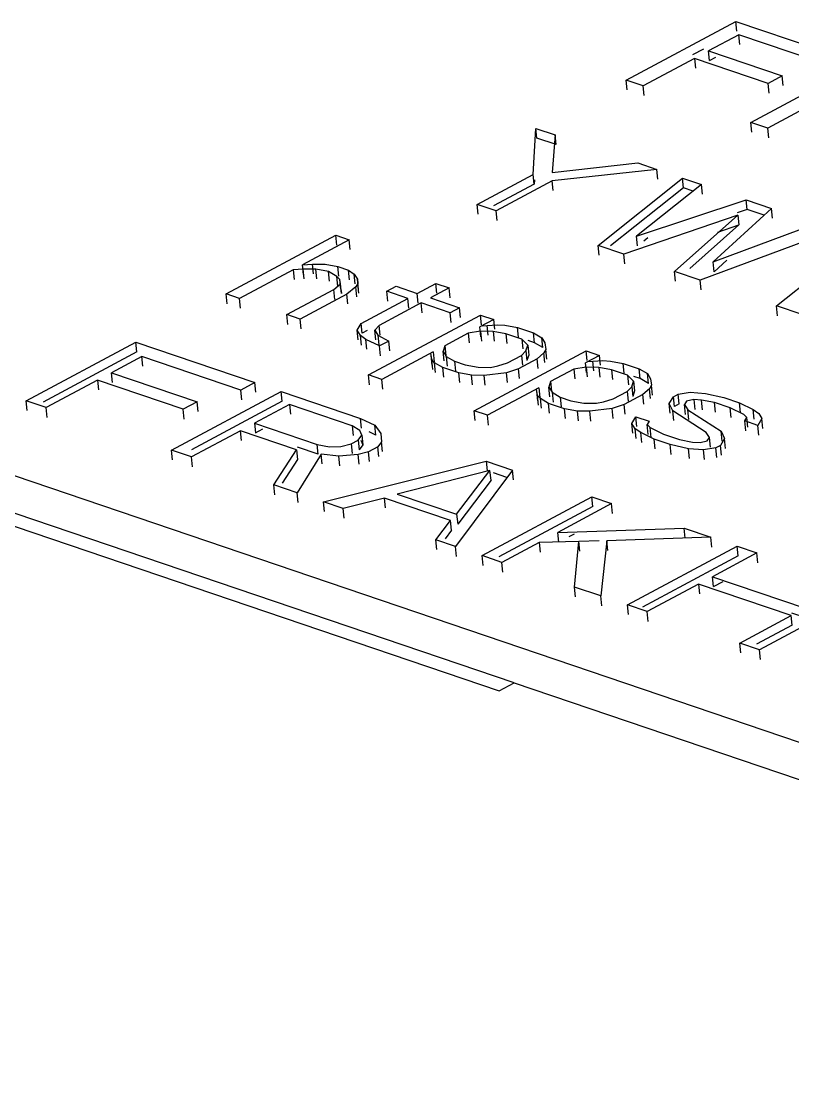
# Model space of a CAD drawing. Header units: millimetres. Extents: x 0 to 594, y 0 to 420.
# Drawn here: x 301.357 to 304.911, y 159.638 to 164.578 of the extents above; entities that cross this region are included whole.
import ezdxf

# ---------------------------------------------------------------- set-up
doc = ezdxf.new("R2010")
doc.units = ezdxf.units.MM
doc.header["$LTSCALE"] = 32.67
doc.layers.add('ASSEM_MEM', color=7, linetype='CONTINUOUS')

msp = doc.modelspace()

# ---------------------------------------------------------------- linework, layer by layer
at = {"layer": 'ASSEM_MEM', "color": 7, "linetype": 'CONTINUOUS'}
for p, q in [((304.1439, 164.3072), (304.6497, 164.5775)), ((304.6497, 164.5775), (305.1195, 164.4182)), ((304.6544, 164.5327), (304.6497, 164.5775)), ((304.6634, 164.5165), (304.5235, 164.4417)), ((305.0549, 164.3837), (304.6634, 164.5165)), ((304.6681, 164.4716), (304.6634, 164.5165)), ((304.4997, 164.4501), (304.4502, 164.4236)), ((304.5235, 164.4417), (304.8628, 164.3266)), ((304.5281, 164.3969), (304.5235, 164.4417)), ((304.4589, 164.4072), (304.2221, 164.2806)), ((304.7982, 164.2921), (304.4589, 164.4072)), ((304.4589, 164.4072), (304.4636, 164.3623)), ((304.5281, 164.3969), (304.5576, 164.4126)), ((304.718, 164.1124), (305.2238, 164.3828)), ((304.8628, 164.3266), (304.7982, 164.2921)), ((304.8674, 164.2818), (304.8628, 164.3266)), ((304.2221, 164.2806), (304.1439, 164.3072)), ((304.1485, 164.2623), (304.1439, 164.3072)), ((304.2268, 164.2358), (304.2221, 164.2806)), ((304.8028, 164.2472), (304.7982, 164.2921)), ((305.0223, 164.2067), (304.7963, 164.0858)), ((303.7154, 163.873), (303.7281, 164.085)), ((303.7281, 164.085), (303.8162, 164.0551)), ((303.7327, 164.0401), (303.7281, 164.085)), ((304.7963, 164.0858), (304.718, 164.1124)), ((304.7226, 164.0676), (304.718, 164.1124)), ((304.8009, 164.041), (304.7963, 164.0858)), ((303.8208, 164.0102), (303.7327, 164.0401)), ((303.8162, 164.0551), (303.8025, 163.881)), ((303.8208, 164.0102), (303.8162, 164.0551)), ((303.8025, 163.881), (304.1978, 163.9256)), ((304.2859, 163.8957), (303.8035, 163.8431)), ((304.1978, 163.9256), (304.2859, 163.8957)), ((304.2905, 163.8509), (304.2859, 163.8957)), ((303.4571, 163.7349), (303.7154, 163.873)), ((303.8035, 163.8431), (303.5452, 163.705)), ((303.7201, 163.8281), (303.7154, 163.873)), ((303.7212, 163.848), (303.7201, 163.8281)), ((303.8081, 163.7983), (303.8035, 163.8431)), ((304.0149, 163.5457), (304.4033, 163.8559)), ((304.4033, 163.8559), (304.4914, 163.826)), ((304.408, 163.811), (304.4033, 163.8559)), ((303.7201, 163.8281), (303.5329, 163.7281)), ((304.408, 163.811), (304.0724, 163.5431)), ((304.4914, 163.826), (304.192, 163.589)), ((304.4532, 163.7957), (304.408, 163.811)), ((304.4961, 163.7812), (304.4914, 163.826)), ((303.5452, 163.705), (303.4571, 163.7349)), ((303.4617, 163.6901), (303.4571, 163.7349)), ((304.192, 163.589), (304.6969, 163.7563)), ((304.6969, 163.7563), (304.8144, 163.7164)), ((304.7016, 163.7114), (304.6969, 163.7563)), ((303.5498, 163.6602), (303.5452, 163.705)), ((304.6588, 163.6846), (304.1324, 163.5058)), ((304.3672, 163.4262), (304.6588, 163.6846)), ((304.8144, 163.7164), (304.5443, 163.4695)), ((304.7016, 163.7114), (304.655, 163.696)), ((304.6588, 163.6846), (304.6634, 163.6398)), ((304.7799, 163.6849), (304.7016, 163.7114)), ((304.819, 163.6716), (304.8144, 163.7164)), ((304.6634, 163.6398), (304.4375, 163.4395)), ((304.5443, 163.4695), (305.0199, 163.6467)), ((304.5659, 163.6066), (304.6634, 163.6398)), ((302.3006, 163.322), (302.8065, 163.5924)), ((302.8065, 163.5924), (302.8673, 163.5717)), ((302.8111, 163.5475), (302.8065, 163.5924)), ((304.1967, 163.5442), (304.192, 163.589)), ((304.2251, 163.5667), (304.2441, 163.5817)), ((305.108, 163.6168), (304.4847, 163.3863)), ((302.8673, 163.5717), (302.6521, 163.4567)), ((302.872, 163.5269), (302.8673, 163.5717)), ((304.1324, 163.5058), (304.0149, 163.5457)), ((304.0196, 163.5008), (304.0149, 163.5457)), ((304.837, 163.2668), (305.2254, 163.577)), ((304.137, 163.461), (304.1324, 163.5058)), ((298.4608, 163.4561), (309.1855, 159.8178)), ((302.609, 163.4336), (302.3615, 163.3013)), ((302.6549, 163.4369), (302.609, 163.4336)), ((302.609, 163.4336), (302.6137, 163.3888)), ((302.6521, 163.4567), (302.698, 163.4599)), ((302.6567, 163.4118), (302.6521, 163.4567)), ((302.713, 163.436), (302.6549, 163.4369)), ((302.6596, 163.3921), (302.6549, 163.4369)), ((302.698, 163.4599), (302.756, 163.459)), ((302.7026, 163.4151), (302.698, 163.4599)), ((302.7725, 163.4252), (302.713, 163.436)), ((302.7176, 163.3912), (302.713, 163.436)), ((302.756, 163.459), (302.8155, 163.4482)), ((302.8155, 163.4482), (302.8642, 163.4317)), ((302.8202, 163.4034), (302.8155, 163.4482)), ((304.549, 163.4247), (304.5443, 163.4695)), ((304.549, 163.4247), (304.6074, 163.4781)), ((302.8104, 163.4029), (302.7725, 163.4252)), ((302.7771, 163.3804), (302.7725, 163.4252)), ((302.824, 163.3889), (302.8104, 163.4029)), ((302.8151, 163.3581), (302.8104, 163.4029)), ((302.8268, 163.3692), (302.824, 163.3889)), ((302.8286, 163.3441), (302.824, 163.3889)), ((302.8642, 163.4317), (302.89, 163.4136)), ((302.8689, 163.3869), (302.8642, 163.4317)), ((302.89, 163.4136), (302.905, 163.3897)), ((302.8946, 163.3687), (302.89, 163.4136)), ((302.905, 163.3897), (302.9078, 163.3699)), ((302.9097, 163.3448), (302.905, 163.3897)), ((304.4847, 163.3863), (304.3672, 163.4262)), ((304.3719, 163.3813), (304.3672, 163.4262)), ((304.4893, 163.3415), (304.4847, 163.3863)), ((298.0525, 163.361), (303.5579, 161.4934)), ((303.6272, 161.5304), (298.1933, 163.3738)), ((302.5807, 163.227), (302.796, 163.342)), ((302.796, 163.342), (302.8268, 163.3692)), ((302.8006, 163.2972), (302.796, 163.342)), ((302.8315, 163.3243), (302.8268, 163.3692)), ((302.8286, 163.3441), (302.8315, 163.3243)), ((302.8985, 163.3543), (302.8569, 163.3214)), ((302.9078, 163.3699), (302.8985, 163.3543)), ((302.9031, 163.3094), (302.8985, 163.3543)), ((302.9125, 163.3251), (302.9078, 163.3699)), ((303.0404, 163.3343), (303.0834, 163.3573)), ((303.1378, 163.3013), (303.0404, 163.3343)), ((303.045, 163.2895), (303.0404, 163.3343)), ((303.0834, 163.3573), (303.1809, 163.3243)), ((303.1809, 163.3243), (303.267, 163.3703)), ((303.3279, 163.3497), (303.2418, 163.3036)), ((303.267, 163.3703), (303.3279, 163.3497)), ((303.2716, 163.3255), (303.267, 163.3703)), ((303.3325, 163.3048), (303.3279, 163.3497)), ((302.3615, 163.3013), (302.3006, 163.322)), ((302.3052, 163.2772), (302.3006, 163.322)), ((302.3661, 163.2565), (302.3615, 163.3013)), ((302.8569, 163.3214), (302.6416, 163.2063)), ((302.8615, 163.2765), (302.8569, 163.3214)), ((302.9226, 163.1862), (303.1378, 163.3013)), ((303.1425, 163.2565), (303.1378, 163.3013)), ((303.1855, 163.2795), (303.1809, 163.3243)), ((303.2418, 163.3036), (303.3757, 163.2582)), ((303.1987, 163.2806), (303.005, 163.1771)), ((303.3327, 163.2352), (303.1987, 163.2806)), ((303.2034, 163.2358), (303.1987, 163.2806)), ((303.3757, 163.2582), (303.3327, 163.2352)), ((303.3804, 163.2134), (303.3757, 163.2582)), ((304.9544, 163.227), (304.837, 163.2668)), ((304.8416, 163.222), (304.837, 163.2668)), ((302.6416, 163.2063), (302.5807, 163.227)), ((302.5853, 163.1821), (302.5807, 163.227)), ((302.6462, 163.1615), (302.6416, 163.2063)), ((302.9039, 163.155), (302.9226, 163.1862)), ((302.9272, 163.1414), (302.9226, 163.1862)), ((302.9565, 162.949), (303.4732, 163.2251)), ((303.3373, 163.1903), (303.3327, 163.2352)), ((303.534, 163.2045), (303.4695, 163.17)), ((303.4732, 163.2251), (303.534, 163.2045)), ((303.4778, 163.1803), (303.4732, 163.2251)), ((303.5387, 163.1596), (303.534, 163.2045)), ((302.9189, 163.1311), (302.9039, 163.155)), ((302.9085, 163.1101), (302.9039, 163.155)), ((302.9498, 163.1535), (302.9272, 163.1414)), ((303.005, 163.1771), (302.9849, 163.1557)), ((302.9849, 163.1557), (302.9999, 163.1318)), ((302.9895, 163.1109), (302.9849, 163.1557)), ((303.0096, 163.1322), (303.005, 163.1771)), ((303.4157, 163.1412), (303.308, 163.0837)), ((303.4723, 163.1502), (303.4157, 163.1412)), ((303.4157, 163.1412), (303.4203, 163.0964)), ((303.4741, 163.1251), (303.4695, 163.17)), ((303.5304, 163.1493), (303.4723, 163.1502)), ((303.4723, 163.1502), (303.4769, 163.1054)), ((303.4802, 163.1757), (303.5491, 163.1806)), ((303.5078, 163.1325), (303.5032, 163.1773)), ((303.5898, 163.1385), (303.5304, 163.1493)), ((303.5304, 163.1493), (303.535, 163.1045)), ((303.5491, 163.1806), (303.5842, 163.1781)), ((303.5842, 163.1781), (303.6437, 163.1673)), ((303.6629, 163.1137), (303.5898, 163.1385)), ((303.5898, 163.1385), (303.5945, 163.0937)), ((303.6437, 163.1673), (303.7167, 163.1425)), ((303.6483, 163.1225), (303.6437, 163.1673)), ((303.7167, 163.1425), (303.7547, 163.1202)), ((303.7214, 163.0977), (303.7167, 163.1425)), ((301.379, 162.8294), (301.8848, 163.0998)), ((301.8848, 163.0998), (302.4329, 162.9139)), ((301.8895, 163.0549), (301.8848, 163.0998)), ((302.9446, 163.1129), (302.9189, 163.1311)), ((302.9235, 163.0862), (302.9189, 163.1311)), ((303.007, 163.0824), (302.9446, 163.1129)), ((302.9493, 163.0681), (302.9446, 163.1129)), ((302.9999, 163.1318), (303.05, 163.1054)), ((302.9999, 163.1318), (303.0045, 163.087)), ((303.05, 163.1054), (303.007, 163.0824)), ((303.0546, 163.0605), (303.05, 163.1054)), ((303.6901, 163.0857), (303.6629, 163.1137)), ((303.6629, 163.1137), (303.6676, 163.0689)), ((303.7214, 163.0977), (303.6917, 163.1078)), ((303.7593, 163.0754), (303.7214, 163.0977)), ((303.7547, 163.1202), (303.7697, 163.0963)), ((303.7593, 163.0754), (303.7547, 163.1202)), ((303.7697, 163.0963), (303.7739, 163.0667)), ((301.8895, 163.0549), (301.4568, 162.8237)), ((303.0116, 163.0375), (303.007, 163.0824)), ((303.2542, 163.0549), (303.0174, 162.9284)), ((303.2477, 163.0195), (303.2434, 163.0492)), ((303.2495, 162.9944), (303.2449, 163.0393)), ((303.2542, 163.0549), (303.2589, 163.0101)), ((303.308, 163.0837), (303.3001, 163.0582)), ((303.3001, 163.0582), (303.3151, 163.0343)), ((303.3047, 163.0133), (303.3001, 163.0582)), ((303.308, 163.0837), (303.3127, 163.0388)), ((303.4437, 162.7838), (303.9603, 163.0599)), ((303.5975, 163.0043), (303.6621, 163.0388)), ((303.6621, 163.0388), (303.6822, 163.0602)), ((303.6621, 163.0388), (303.6667, 162.994)), ((303.6822, 163.0602), (303.6901, 163.0857)), ((303.6822, 163.0602), (303.6868, 163.0154)), ((303.6947, 163.0409), (303.6868, 163.0154)), ((303.6901, 163.0857), (303.6947, 163.0409)), ((303.7646, 163.051), (303.7337, 163.0239)), ((303.7739, 163.0667), (303.7646, 163.051)), ((303.7692, 163.0062), (303.7646, 163.051)), ((303.7786, 163.0218), (303.7739, 163.0667)), ((304.0212, 163.0392), (303.9566, 163.0047)), ((303.9603, 163.0599), (304.0212, 163.0392)), ((303.9649, 163.015), (303.9603, 163.0599)), ((304.0258, 162.9944), (304.0212, 163.0392)), ((301.9116, 163.0343), (301.7717, 162.9595)), ((302.3683, 162.8793), (301.9116, 163.0343)), ((301.9162, 162.9894), (301.9116, 163.0343)), ((303.2613, 163.0055), (303.2477, 163.0195)), ((303.2523, 162.9747), (303.2477, 163.0195)), ((303.2992, 162.9832), (303.2613, 163.0055)), ((303.2659, 162.9607), (303.2613, 163.0055)), ((303.3151, 163.0343), (303.3531, 163.012)), ((303.3151, 163.0343), (303.3197, 162.9894)), ((303.3531, 163.012), (303.4018, 162.9955)), ((303.3531, 163.012), (303.3577, 162.9671)), ((303.4018, 162.9955), (303.4612, 162.9847)), ((303.5193, 162.9838), (303.553, 162.9912)), ((303.553, 162.9912), (303.5975, 163.0043)), ((303.7337, 163.0239), (303.6476, 162.9779)), ((303.7384, 162.9791), (303.7337, 163.0239)), ((303.9613, 162.9599), (303.9566, 163.0047)), ((303.9674, 163.0105), (304.0362, 163.0153)), ((303.995, 162.9672), (303.9903, 163.0121)), ((304.0362, 163.0153), (304.0713, 163.0128)), ((304.0713, 163.0128), (304.1308, 163.002)), ((304.1308, 163.002), (304.2039, 162.9772)), ((304.1354, 162.9572), (304.1308, 163.002)), ((301.7717, 162.9595), (302.1675, 162.8252)), ((301.7763, 162.9147), (301.7717, 162.9595)), ((303.0174, 162.9284), (302.9565, 162.949)), ((302.9612, 162.9042), (302.9565, 162.949)), ((303.3723, 162.9584), (303.2992, 162.9832)), ((303.3039, 162.9384), (303.2992, 162.9832)), ((303.4318, 162.9477), (303.3723, 162.9584)), ((303.377, 162.9136), (303.3723, 162.9584)), ((303.4899, 162.9468), (303.4318, 162.9477)), ((303.4364, 162.9028), (303.4318, 162.9477)), ((303.4612, 162.9847), (303.5193, 162.9838)), ((303.5924, 162.959), (303.4899, 162.9468)), ((303.4945, 162.9019), (303.4899, 162.9468)), ((303.6476, 162.9779), (303.5924, 162.959)), ((303.597, 162.9142), (303.5924, 162.959)), ((303.6523, 162.933), (303.6476, 162.9779)), ((303.9028, 162.9759), (303.7952, 162.9184)), ((303.9594, 162.9849), (303.9028, 162.9759)), ((303.9028, 162.9759), (303.9074, 162.9311)), ((304.0175, 162.984), (303.9594, 162.9849)), ((303.9594, 162.9849), (303.9641, 162.9401)), ((304.077, 162.9733), (304.0175, 162.984)), ((304.0175, 162.984), (304.0221, 162.9392)), ((304.1501, 162.9485), (304.077, 162.9733)), ((304.077, 162.9733), (304.0816, 162.9284)), ((304.1772, 162.9205), (304.1501, 162.9485)), ((304.1501, 162.9485), (304.1547, 162.9037)), ((304.2085, 162.9324), (304.1788, 162.9425)), ((304.2039, 162.9772), (304.2418, 162.955)), ((304.2085, 162.9324), (304.2039, 162.9772)), ((304.2418, 162.955), (304.2568, 162.9311)), ((304.2465, 162.9101), (304.2418, 162.955)), ((301.7071, 162.925), (301.4703, 162.7984)), ((302.1029, 162.7907), (301.7071, 162.925)), ((301.7071, 162.925), (301.7117, 162.8801)), ((302.4329, 162.9139), (302.3683, 162.8793)), ((302.4375, 162.869), (302.4329, 162.9139)), ((303.0221, 162.8835), (303.0174, 162.9284)), ((303.7952, 162.9184), (303.7872, 162.8929)), ((303.7872, 162.8929), (303.8022, 162.869)), ((303.7919, 162.8481), (303.7872, 162.8929)), ((303.7952, 162.9184), (303.7998, 162.8736)), ((304.1492, 162.8735), (304.1693, 162.8949)), ((304.1693, 162.8949), (304.1772, 162.9205)), ((304.1693, 162.8949), (304.174, 162.8501)), ((304.1772, 162.9205), (304.1819, 162.8756)), ((304.2465, 162.9101), (304.2085, 162.9324)), ((304.2611, 162.9014), (304.2517, 162.8858)), ((304.2568, 162.9311), (304.2611, 162.9014)), ((304.2657, 162.8566), (304.2611, 162.9014)), ((302.0488, 162.6022), (302.5546, 162.8725)), ((302.3729, 162.8345), (302.3683, 162.8793)), ((302.5546, 162.8725), (302.92, 162.7486)), ((302.5593, 162.8277), (302.5546, 162.8725)), ((303.7414, 162.8897), (303.5046, 162.7631)), ((303.7348, 162.8543), (303.7306, 162.8839)), ((303.7366, 162.8292), (303.732, 162.874)), ((303.7484, 162.8402), (303.7348, 162.8543)), ((303.7395, 162.8094), (303.7348, 162.8543)), ((303.7414, 162.8897), (303.746, 162.8448)), ((303.8022, 162.869), (303.8402, 162.8467)), ((303.8022, 162.869), (303.8069, 162.8242)), ((303.8402, 162.8467), (303.8889, 162.8302)), ((303.8402, 162.8467), (303.8448, 162.8019)), ((304.0846, 162.839), (304.1492, 162.8735)), ((304.2209, 162.8586), (304.1348, 162.8126)), ((304.1492, 162.8735), (304.1538, 162.8287)), ((304.1819, 162.8756), (304.174, 162.8501)), ((304.2517, 162.8858), (304.2209, 162.8586)), ((304.2255, 162.8138), (304.2209, 162.8586)), ((304.2564, 162.8409), (304.2517, 162.8858)), ((304.3426, 162.8173), (304.3613, 162.8486)), ((304.3613, 162.8486), (304.3829, 162.8601)), ((304.366, 162.8038), (304.3613, 162.8486)), ((304.3829, 162.8601), (304.4395, 162.8691)), ((304.3875, 162.8153), (304.3829, 162.8601)), ((304.4395, 162.8691), (304.5097, 162.8641)), ((304.5097, 162.8641), (304.5936, 162.845)), ((304.5936, 162.845), (304.6667, 162.8203)), ((301.4703, 162.7984), (301.379, 162.8294)), ((301.3836, 162.7846), (301.379, 162.8294)), ((301.475, 162.7536), (301.4703, 162.7984)), ((302.1675, 162.8252), (302.1029, 162.7907)), ((302.5593, 162.8277), (302.1414, 162.6043)), ((302.1721, 162.7804), (302.1675, 162.8252)), ((302.5922, 162.8128), (302.4307, 162.7265)), ((302.8814, 162.7147), (302.5922, 162.8128)), ((302.5922, 162.8128), (302.5968, 162.768)), ((303.7864, 162.818), (303.7484, 162.8402)), ((303.7531, 162.7954), (303.7484, 162.8402)), ((303.8595, 162.7932), (303.7864, 162.818)), ((303.791, 162.7731), (303.7864, 162.818)), ((303.9189, 162.7824), (303.8595, 162.7932)), ((303.8641, 162.7483), (303.8595, 162.7932)), ((303.8889, 162.8302), (303.9484, 162.8194)), ((303.9484, 162.8194), (304.0065, 162.8185)), ((304.0795, 162.7937), (303.977, 162.7815)), ((304.0065, 162.8185), (304.0402, 162.8259)), ((304.0402, 162.8259), (304.0846, 162.839)), ((304.1348, 162.8126), (304.0795, 162.7937)), ((304.0842, 162.7489), (304.0795, 162.7937)), ((304.1394, 162.7678), (304.1348, 162.8126)), ((304.3591, 162.7835), (304.3426, 162.8173)), ((304.3473, 162.7725), (304.3426, 162.8173)), ((304.3875, 162.8153), (304.366, 162.8038)), ((304.4222, 162.8279), (304.4129, 162.8123)), ((304.4129, 162.8123), (304.4279, 162.7884)), ((304.4175, 162.7675), (304.4129, 162.8123)), ((304.4559, 162.8353), (304.4222, 162.8279)), ((304.4911, 162.8328), (304.4559, 162.8353)), ((304.4559, 162.8353), (304.4606, 162.7905)), ((304.5505, 162.822), (304.4911, 162.8328)), ((304.4957, 162.788), (304.4911, 162.8328)), ((304.6236, 162.7972), (304.5505, 162.822)), ((304.5552, 162.7772), (304.5505, 162.822)), ((304.6859, 162.7667), (304.6236, 162.7972)), ((304.6282, 162.7524), (304.6236, 162.7972)), ((304.6667, 162.8203), (304.729, 162.7897)), ((304.6713, 162.7754), (304.6667, 162.8203)), ((302.1075, 162.7459), (302.1029, 162.7907)), ((302.92, 162.7486), (302.9854, 162.717)), ((302.9246, 162.7038), (302.92, 162.7486)), ((303.5046, 162.7631), (303.4437, 162.7838)), ((303.4483, 162.7389), (303.4437, 162.7838)), ((303.5092, 162.7183), (303.5046, 162.7631)), ((303.977, 162.7815), (303.9189, 162.7824)), ((303.9236, 162.7376), (303.9189, 162.7824)), ((303.9816, 162.7367), (303.977, 162.7815)), ((304.1704, 162.7253), (304.1891, 162.7566)), ((304.1891, 162.7566), (304.25, 162.7359)), ((304.1938, 162.7117), (304.1891, 162.7566)), ((304.5123, 162.6845), (304.3591, 162.7835)), ((304.3637, 162.7387), (304.3591, 162.7835)), ((304.4279, 162.7884), (304.5811, 162.6894)), ((304.4325, 162.7436), (304.4279, 162.7884)), ((304.6995, 162.7527), (304.6859, 162.7667)), ((304.6902, 162.737), (304.6995, 162.7527)), ((304.7041, 162.7079), (304.6995, 162.7527)), ((304.729, 162.7897), (304.7547, 162.7716)), ((304.7336, 162.7449), (304.729, 162.7897)), ((304.7697, 162.7477), (304.751, 162.7164)), ((304.7547, 162.7716), (304.7697, 162.7477)), ((304.7744, 162.7028), (304.7697, 162.7477)), ((302.4307, 162.7265), (302.72, 162.6284)), ((302.4307, 162.7265), (302.4354, 162.6817)), ((302.4354, 162.6817), (302.47, 162.7002)), ((302.9163, 162.6934), (302.8814, 162.7147)), ((302.8814, 162.7147), (302.8861, 162.6698)), ((302.9252, 162.6716), (302.9163, 162.6934)), ((302.9854, 162.717), (303.014, 162.6791)), ((302.99, 162.6722), (302.9854, 162.717)), ((304.1854, 162.7014), (304.1704, 162.7253)), ((304.1751, 162.6805), (304.1704, 162.7253)), ((304.2112, 162.6832), (304.1854, 162.7014)), ((304.1901, 162.6566), (304.1854, 162.7014)), ((304.25, 162.7359), (304.2407, 162.7203)), ((304.2407, 162.7203), (304.2543, 162.7062)), ((304.2453, 162.6754), (304.2407, 162.7203)), ((304.2543, 162.7062), (304.3166, 162.6757)), ((304.2589, 162.6614), (304.2543, 162.7062)), ((304.751, 162.7164), (304.6902, 162.737)), ((304.6948, 162.6922), (304.6902, 162.737)), ((304.7557, 162.6716), (304.751, 162.7164)), ((302.3662, 162.692), (302.1401, 162.5712)), ((302.6249, 162.6042), (302.3662, 162.692)), ((302.3708, 162.6472), (302.3662, 162.692)), ((302.8759, 162.6319), (302.9082, 162.6492)), ((302.9082, 162.6492), (302.9252, 162.6716)), ((302.9082, 162.6492), (302.9128, 162.6043)), ((302.921, 162.6486), (302.9299, 162.6268)), ((302.9252, 162.6716), (302.9299, 162.6268)), ((302.99, 162.6722), (302.9592, 162.6871)), ((303.014, 162.6791), (303.0166, 162.6406)), ((304.2735, 162.6527), (304.2112, 162.6832)), ((304.2159, 162.6384), (304.2112, 162.6832)), ((304.3466, 162.6279), (304.2735, 162.6527)), ((304.2782, 162.6079), (304.2735, 162.6527)), ((304.3166, 162.6757), (304.3896, 162.6509)), ((304.3896, 162.6509), (304.4491, 162.6401)), ((304.4842, 162.6376), (304.5179, 162.645)), ((304.5273, 162.6606), (304.5123, 162.6845)), ((304.5179, 162.645), (304.5273, 162.6606)), ((304.5319, 162.6158), (304.5273, 162.6606)), ((304.5975, 162.6556), (304.5788, 162.6244)), ((304.5811, 162.6894), (304.5975, 162.6556)), ((304.5858, 162.6446), (304.5811, 162.6894)), ((304.6022, 162.6108), (304.5975, 162.6556)), ((302.1401, 162.5712), (302.0488, 162.6022)), ((302.0534, 162.5573), (302.0488, 162.6022)), ((302.5207, 162.4421), (302.6249, 162.6042)), ((302.6249, 162.6042), (302.6296, 162.5594)), ((302.7246, 162.5836), (302.629, 162.616)), ((302.72, 162.6284), (302.7764, 162.6186)), ((302.7246, 162.5836), (302.72, 162.6284)), ((302.7764, 162.6186), (302.8284, 162.6198)), ((302.8284, 162.6198), (302.8759, 162.6319)), ((302.8759, 162.6319), (302.8805, 162.5871)), ((302.9565, 162.5952), (302.909, 162.5831)), ((302.9299, 162.6268), (302.9128, 162.6043)), ((302.9995, 162.6182), (302.9565, 162.5952)), ((302.9611, 162.5503), (302.9565, 162.5952)), ((303.0166, 162.6406), (302.9995, 162.6182)), ((303.0042, 162.5734), (302.9995, 162.6182)), ((303.0212, 162.5958), (303.0166, 162.6406)), ((304.4304, 162.6089), (304.3466, 162.6279)), ((304.3512, 162.5831), (304.3466, 162.6279)), ((304.5007, 162.6039), (304.4304, 162.6089)), ((304.4351, 162.564), (304.4304, 162.6089)), ((304.4491, 162.6401), (304.4842, 162.6376)), ((304.5573, 162.6128), (304.5007, 162.6039)), ((304.5053, 162.559), (304.5007, 162.6039)), ((304.5788, 162.6244), (304.5573, 162.6128)), ((304.562, 162.568), (304.5573, 162.6128)), ((304.5835, 162.5795), (304.5788, 162.6244)), ((302.1448, 162.5264), (302.1401, 162.5712)), ((302.6296, 162.5594), (302.5591, 162.4498)), ((302.7378, 162.5847), (302.6273, 162.4059)), ((302.8202, 162.5756), (302.7378, 162.5847)), ((302.7425, 162.5399), (302.7378, 162.5847)), ((302.7491, 162.3646), (303.4985, 162.5524)), ((302.909, 162.5831), (302.8202, 162.5756)), ((302.8249, 162.5307), (302.8202, 162.5756)), ((302.9136, 162.5383), (302.909, 162.5831)), ((303.4985, 162.5524), (303.6203, 162.511)), ((303.4985, 162.5524), (303.5031, 162.5075)), ((303.5163, 162.5087), (303.0887, 162.3998)), ((303.6203, 162.511), (303.358, 162.158)), ((303.3627, 162.3069), (303.5163, 162.5087)), ((303.521, 162.4639), (303.5163, 162.5087)), ((303.5946, 162.4765), (303.5324, 162.4976)), ((303.6249, 162.4662), (303.6203, 162.511)), ((303.521, 162.4639), (303.3674, 162.2621)), ((302.6273, 162.4059), (302.5207, 162.4421)), ((302.5254, 162.3972), (302.5207, 162.4421)), ((302.6319, 162.3611), (302.6273, 162.4059)), ((303.0887, 162.3998), (303.3627, 162.3069)), ((302.8404, 162.3336), (302.7491, 162.3646)), ((302.7537, 162.3198), (302.7491, 162.3646)), ((303.0304, 162.382), (302.8404, 162.3336)), ((303.3349, 162.2787), (303.0304, 162.382)), ((303.0351, 162.3372), (303.0304, 162.382)), ((303.4798, 162.1167), (303.9856, 162.3871)), ((304.077, 162.3561), (303.8294, 162.2238)), ((303.9856, 162.3871), (304.077, 162.3561)), ((303.9903, 162.3423), (303.9856, 162.3871)), ((304.0816, 162.3113), (304.077, 162.3561)), ((302.845, 162.2888), (302.8404, 162.3336)), ((303.3627, 162.3069), (303.3674, 162.2621)), ((303.9903, 162.3423), (303.5576, 162.111)), ((303.2666, 162.189), (303.3349, 162.2787)), ((303.3396, 162.2339), (303.3349, 162.2787)), ((303.3396, 162.2339), (303.3098, 162.1947)), ((303.8294, 162.2238), (304.4119, 162.2425)), ((303.8341, 162.179), (303.8294, 162.2238)), ((303.8816, 162.2044), (303.9062, 162.2175)), ((304.5337, 162.2012), (304.0552, 162.1848)), ((304.4119, 162.2425), (304.5337, 162.2012)), ((304.4165, 162.1977), (304.4119, 162.2425)), ((304.5383, 162.1563), (304.5337, 162.2012)), ((303.358, 162.158), (303.2666, 162.189)), ((303.2713, 162.1442), (303.2666, 162.189)), ((303.3626, 162.1132), (303.358, 162.158)), ((303.7433, 162.1778), (303.5711, 162.0857)), ((303.9252, 162.1819), (303.7433, 162.1778)), ((303.7433, 162.1778), (303.748, 162.1329)), ((303.906, 161.9721), (303.9252, 162.1819)), ((304.0197, 162.1849), (303.9252, 162.1819)), ((303.9299, 162.1371), (303.9252, 162.1819)), ((304.0552, 162.1848), (304.0278, 161.9308)), ((304.0598, 162.14), (304.0552, 162.1848)), ((304.1496, 161.8895), (304.6554, 162.1599)), ((304.6554, 162.1599), (304.7468, 162.1289)), ((304.6601, 162.115), (304.6554, 162.1599)), ((303.5711, 162.0857), (303.4798, 162.1167)), ((303.4844, 162.0719), (303.4798, 162.1167)), ((304.6601, 162.115), (304.2186, 161.8791)), ((304.7468, 162.1289), (304.5423, 162.0196)), ((304.7514, 162.084), (304.7468, 162.1289)), ((303.5758, 162.0409), (303.5711, 162.0857)), ((304.5423, 162.0196), (304.9685, 161.875)), ((304.5469, 161.9747), (304.5423, 162.0196)), ((304.0278, 161.9308), (303.906, 161.9721)), ((303.9107, 161.9273), (303.906, 161.9721)), ((304.4777, 161.9851), (304.2409, 161.8585)), ((304.904, 161.8405), (304.4777, 161.9851)), ((304.4777, 161.9851), (304.4824, 161.9402)), ((304.5469, 161.9747), (304.5902, 161.9979)), ((305.2644, 161.9533), (304.7585, 161.6829)), ((304.0324, 161.886), (304.0278, 161.9308)), ((304.2409, 161.8585), (304.1496, 161.8895)), ((304.1542, 161.8447), (304.1496, 161.8895)), ((304.2456, 161.8137), (304.2409, 161.8585)), ((304.6672, 161.7139), (304.904, 161.8405)), ((304.9086, 161.7956), (304.904, 161.8405)), ((304.9732, 161.8301), (304.908, 161.8523)), ((304.9086, 161.7956), (304.745, 161.7082)), ((304.7585, 161.6829), (304.6672, 161.7139)), ((304.6718, 161.6691), (304.6672, 161.7139)), ((304.7632, 161.6381), (304.7585, 161.6829)), ((303.5579, 161.4934), (303.6272, 161.5304)), ((303.6272, 161.5304), (309.2041, 159.6385))]:
    msp.add_line(p, q, dxfattribs=at)

doc.saveas('drawing.dxf')
